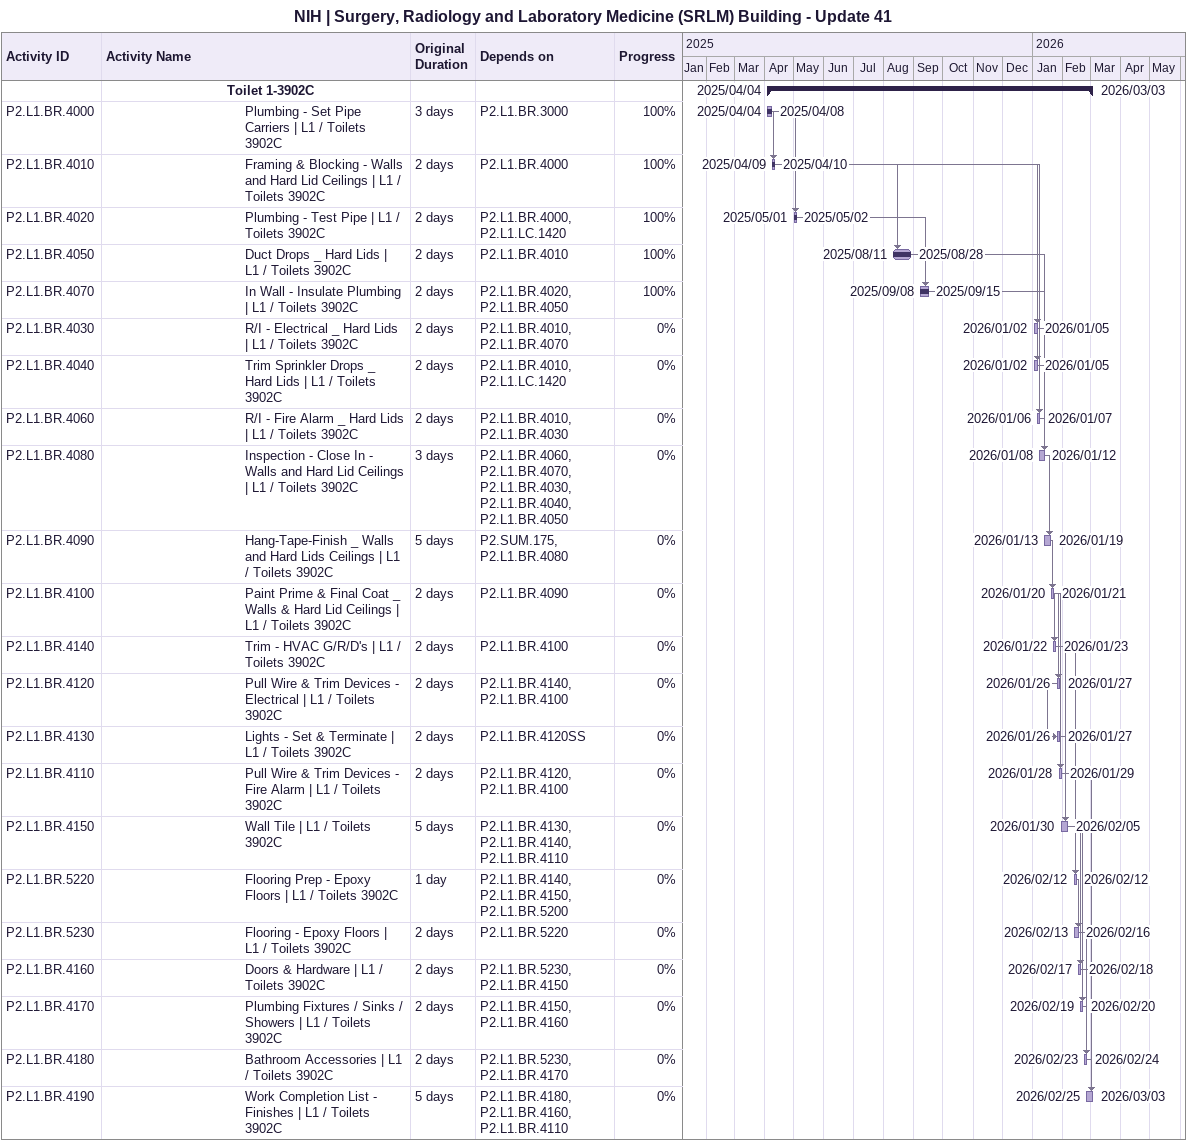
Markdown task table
NIH | Surgery, Radiology and Laboratory Medicine (SRLM) Building - Update 41

| ID | Level | Task | Original duration | Start | Finish | Predecessors | % complete |
|---|---|---|---|---|---|---|---|
|  | 8 | **Toilet 1-3902C** |  | 2025-04-04 | 2026-03-03 |  |  |
| P2.L1.BR.4000 | 9 | Plumbing - Set Pipe Carriers \| L1 / Toilets 3902C | 3d | 2025-04-04 | 2025-04-08 | P2.L1.BR.3000 | 100 |
| P2.L1.BR.4010 | 9 | Framing & Blocking - Walls and Hard Lid Ceilings \| L1 / Toilets 3902C | 2d | 2025-04-09 | 2025-04-10 | P2.L1.BR.4000 | 100 |
| P2.L1.BR.4020 | 9 | Plumbing - Test Pipe \| L1 / Toilets 3902C | 2d | 2025-05-01 | 2025-05-02 | P2.L1.BR.4000, P2.L1.LC.1420 | 100 |
| P2.L1.BR.4050 | 9 | Duct Drops _ Hard Lids \| L1 / Toilets 3902C | 2d | 2025-08-11 | 2025-08-28 | P2.L1.BR.4010 | 100 |
| P2.L1.BR.4070 | 9 | In Wall - Insulate Plumbing \| L1 / Toilets 3902C | 2d | 2025-09-08 | 2025-09-15 | P2.L1.BR.4020, P2.L1.BR.4050 | 100 |
| P2.L1.BR.4030 | 9 | R/I - Electrical _ Hard Lids \| L1 / Toilets 3902C | 2d | 2026-01-02 | 2026-01-05 | P2.L1.BR.4010, P2.L1.BR.4070 | 0 |
| P2.L1.BR.4040 | 9 | Trim Sprinkler Drops _ Hard Lids \| L1 / Toilets 3902C | 2d | 2026-01-02 | 2026-01-05 | P2.L1.BR.4010, P2.L1.LC.1420 | 0 |
| P2.L1.BR.4060 | 9 | R/I - Fire Alarm _ Hard Lids \| L1 / Toilets 3902C | 2d | 2026-01-06 | 2026-01-07 | P2.L1.BR.4010, P2.L1.BR.4030 | 0 |
| P2.L1.BR.4080 | 9 | Inspection - Close In - Walls and Hard Lid Ceilings \| L1 / Toilets 3902C | 3d | 2026-01-08 | 2026-01-12 | P2.L1.BR.4060, P2.L1.BR.4070, P2.L1.BR.4030, P2.L1.BR.4040, P2.L1.BR.4050 | 0 |
| P2.L1.BR.4090 | 9 | Hang-Tape-Finish _ Walls and Hard Lids Ceilings \| L1 / Toilets 3902C | 5d | 2026-01-13 | 2026-01-19 | P2.SUM.175, P2.L1.BR.4080 | 0 |
| P2.L1.BR.4100 | 9 | Paint Prime & Final Coat _ Walls & Hard Lid Ceilings \| L1 / Toilets 3902C | 2d | 2026-01-20 | 2026-01-21 | P2.L1.BR.4090 | 0 |
| P2.L1.BR.4140 | 9 | Trim - HVAC G/R/D's \| L1 / Toilets 3902C | 2d | 2026-01-22 | 2026-01-23 | P2.L1.BR.4100 | 0 |
| P2.L1.BR.4120 | 9 | Pull Wire & Trim Devices - Electrical \| L1 / Toilets 3902C | 2d | 2026-01-26 | 2026-01-27 | P2.L1.BR.4140, P2.L1.BR.4100 | 0 |
| P2.L1.BR.4130 | 9 | Lights - Set & Terminate \| L1 / Toilets 3902C | 2d | 2026-01-26 | 2026-01-27 | P2.L1.BR.4120SS | 0 |
| P2.L1.BR.4110 | 9 | Pull Wire & Trim Devices - Fire Alarm \| L1 / Toilets 3902C | 2d | 2026-01-28 | 2026-01-29 | P2.L1.BR.4120, P2.L1.BR.4100 | 0 |
| P2.L1.BR.4150 | 9 | Wall Tile \| L1 / Toilets 3902C | 5d | 2026-01-30 | 2026-02-05 | P2.L1.BR.4130, P2.L1.BR.4140, P2.L1.BR.4110 | 0 |
| P2.L1.BR.5220 | 9 | Flooring Prep - Epoxy Floors \| L1 / Toilets 3902C | 1d | 2026-02-12 | 2026-02-12 | P2.L1.BR.4140, P2.L1.BR.4150, P2.L1.BR.5200 | 0 |
| P2.L1.BR.5230 | 9 | Flooring - Epoxy Floors \| L1 / Toilets 3902C | 2d | 2026-02-13 | 2026-02-16 | P2.L1.BR.5220 | 0 |
| P2.L1.BR.4160 | 9 | Doors & Hardware \| L1 / Toilets 3902C | 2d | 2026-02-17 | 2026-02-18 | P2.L1.BR.5230, P2.L1.BR.4150 | 0 |
| P2.L1.BR.4170 | 9 | Plumbing Fixtures / Sinks / Showers \| L1 / Toilets 3902C | 2d | 2026-02-19 | 2026-02-20 | P2.L1.BR.4150, P2.L1.BR.4160 | 0 |
| P2.L1.BR.4180 | 9 | Bathroom Accessories \| L1 / Toilets 3902C | 2d | 2026-02-23 | 2026-02-24 | P2.L1.BR.5230, P2.L1.BR.4170 | 0 |
| P2.L1.BR.4190 | 9 | Work Completion List - Finishes \| L1 / Toilets 3902C | 5d | 2026-02-25 | 2026-03-03 | P2.L1.BR.4180, P2.L1.BR.4160, P2.L1.BR.4110 | 0 |
